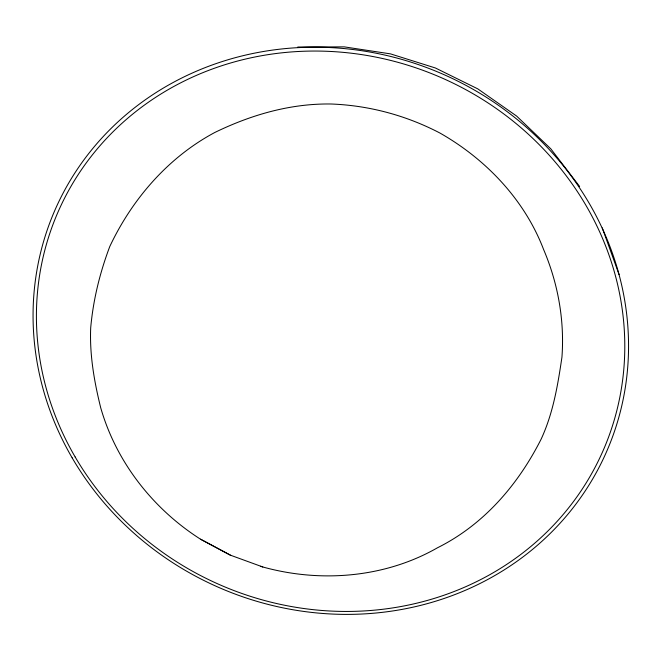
<?xml version="1.0" encoding="UTF-8"?>
<svg xmlns="http://www.w3.org/2000/svg" width="661" height="661" viewBox="0 0 661 661"><rect width="100%" height="100%" fill="white"/><g stroke="black" fill="none" stroke-linecap="round" stroke-linejoin="round"><path stroke-width="0.99" d="M297.756 47.03L344.232 46.865L390.502 53.88L435.401 67.984L477.796 88.871L516.605 116.055L550.828 148.857L579.614 186.452M260.665 566.279L262.789 566.973C320.651 583.027 385.033 577.821 437.524 547.754C483.935 524.603 518.075 484.769 541.185 439.044C553.174 413.125 557.818 385.132 561.949 357.114C564.643 320.23 558.024 283.371 543.557 249.395C524.553 199.688 485.893 159.177 439.962 133.051C406.259 115.444 369.111 105.43 331.095 104C290.452 103.38 251.139 114.807 214.833 132.464C168.183 157.335 132.15 199.052 109.776 246.52C99.877 272.745 93.176 299.896 90.697 327.856C89.541 354.924 94.226 381.496 100.687 407.672C116.229 462.064 152.997 508.912 200.514 539.194L230.689 555.364M262.789 566.973L230.672 555.273L200.514 539.194M602.245 227.871L619.084 274.579M72.148 457.833A301.11 280.041 23.9 0 0 587.877 486.827A301.11 280.041 23.9 0 0 332.417 47.683A301.11 280.041 23.9 0 0 72.148 457.833M75.172 456.982A297.508 276.67 23.9 0 0 584.737 485.207A297.508 276.67 23.9 0 0 331.929 51.525A297.508 276.67 23.9 0 0 75.172 456.982"/></g></svg>
